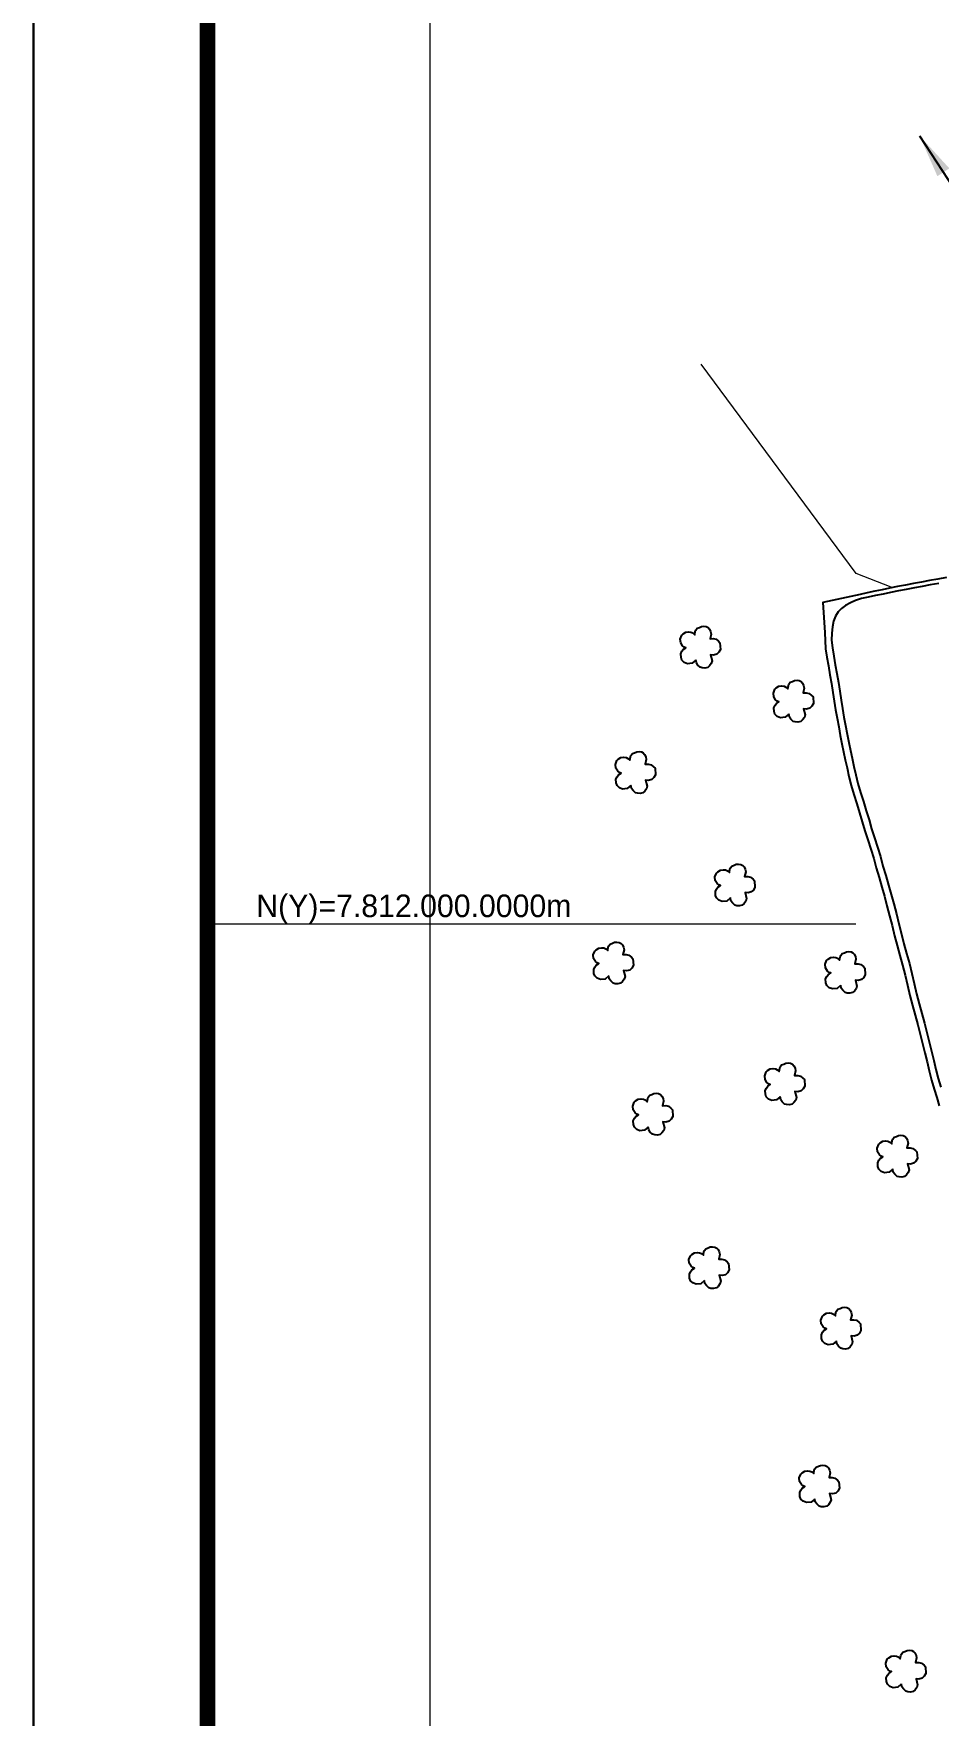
# Model space of a CAD drawing. Extents: x 749772 to 751872, y 7810048 to 7813018.
# Drawn here: x 749772 to 750292, y 7811545 to 7812512 of the extents above; entities that cross this region are included whole.
import ezdxf
from ezdxf.enums import TextEntityAlignment as Align

# ---------------------------------------------------------------- set-up
doc = ezdxf.new("R2010")
doc.units = 0
doc.header["$MEASUREMENT"] = 0
doc.linetypes.add('CONTINUO', pattern=[0])
doc.linetypes.add('LIN0', pattern=[0])
for name, color, linetype in [('0114000638', 1, 'Continuous'), ('0114000638001', 5, 'Continuous'), ('MARGEM', 7, 'CONTINUO'), ('SIMBOLO ARVORE', 118, 'Continuous')]:
    doc.layers.add(name, color=color, linetype=linetype)
doc.layers.add('MALHA', color=8, linetype='Continuous', lineweight=9)
doc.layers.add('TEXTO_DIVERSOS', color=7, linetype='Continuous', lineweight=5)
doc.dimstyles.new('ISO-25', dxfattribs={"dimtxt": 2.5, "dimasz": 2.5, "dimexe": 1.25, "dimexo": 0.625, "dimtad": 1, "dimtxsty": 'Standard', "dimcen": 2.5, "dimadec": 0, "dimazin": 0, "dimtfac": 1, "dimtmove": 0, "dimatfit": 3, "dimfxl": 0, "dimarcsym": 0})

msp = doc.modelspace()

# ---------------------------------------------------------------- linework, layer by layer
at = {"layer": '0114000638', "flags": 128}
msp.add_lwpolyline([(750296.84, 7812199.11), (750292.02, 7812198.28), (750287.11, 7812197.4), (750282.55, 7812196.5), (750278.04, 7812195.78), (750273.33, 7812194.83), (750268.77, 7812193.96), (750264.23, 7812193.08), (750259.91, 7812192.1), (750255.65, 7812191.3), (750251.38, 7812190.4), (750247.3, 7812189.47), (750225.74, 7812184.82), (750225.74, 7812184.82), (750225.74, 7812184.82), (750225.74, 7812184.82), (750225.74, 7812184.82), (750226.95, 7812167.48), (750226.95, 7812167.48), (750227.43, 7812158.19), (750228.15, 7812153.39), (750229.02, 7812148.38), (750229.86, 7812143.27), (750230.82, 7812138.17), (750231.65, 7812133.13), (750232.35, 7812128.16), (750233.12, 7812123.12), (750234.05, 7812118.21), (750234.97, 7812113.28), (750235.87, 7812108.36), (750236.8, 7812103.58), (750237.78, 7812098.96), (750238.72, 7812094.41), (750239.72, 7812089.7), (750240.85, 7812084.74), (750242.13, 7812079.62), (750243.67, 7812074.42), (750245.33, 7812069.11), (750246.98, 7812063.9), (750248.53, 7812058.77), (750250.05, 7812053.55), (750251.67, 7812048.24), (750253.46, 7812042.93), (750255.14, 7812037.63), (750256.55, 7812032.17), (750258.12, 7812026.64), (750259.73, 7812021.19), (750261.2, 7812015.85), (750262.71, 7812010.4), (750264.23, 7812004.71), (750265.7, 7811998.97), (750267.09, 7811993.13), (750268.62, 7811987.49), (750270.14, 7811981.89), (750271.69, 7811976.18), (750273.13, 7811970.5), (750274.48, 7811964.82), (750275.87, 7811958.88), (750277.39, 7811953.05), (750278.96, 7811947.47), (750280.39, 7811941.98), (750281.77, 7811936.53), (750283.17, 7811931.13), (750284.5, 7811925.78), (750285.72, 7811920.59), (750286.95, 7811915.41), (750288.25, 7811910.02), (750289.81, 7811904.88), (750291.34, 7811900.16), (750292.67, 7811895.35)], dxfattribs=at)
at = {"layer": '0114000638001', "flags": 128}
msp.add_lwpolyline([(750292.46, 7812195.82), (750287.57, 7812194.94), (750282.99, 7812194.04), (750278.48, 7812193.32), (750273.82, 7812192.38), (750269.24, 7812191.51), (750264.74, 7812190.64), (750260.42, 7812189.65), (750256.14, 7812188.85), (750251.92, 7812187.96), (750247.97, 7812187.06), (750244.58, 7812185.96), (750241.65, 7812184.7), (750238.88, 7812183.12), (750236.49, 7812181.38), (750234.58, 7812179.37), (750233.1, 7812177.03), (750231.96, 7812174.14), (750231.29, 7812170.89), (750230.95, 7812167.25), (750230.87, 7812163.08), (750231.39, 7812158.72), (750232.1, 7812154.03), (750232.97, 7812149.05), (750233.8, 7812143.96), (750234.76, 7812138.87), (750235.61, 7812133.73), (750236.31, 7812128.74), (750237.06, 7812123.8), (750237.98, 7812118.94), (750238.9, 7812114.01), (750239.8, 7812109.11), (750240.72, 7812104.38), (750241.69, 7812099.78), (750242.64, 7812095.23), (750243.63, 7812090.56), (750244.74, 7812085.67), (750245.99, 7812080.67), (750247.5, 7812075.59), (750249.15, 7812070.31), (750250.81, 7812065.09), (750252.37, 7812059.9), (750253.88, 7812054.7), (750255.48, 7812049.47), (750257.27, 7812044.17), (750258.99, 7812038.73), (750260.41, 7812033.22), (750261.96, 7812027.75), (750263.57, 7812022.28), (750265.06, 7812016.92), (750266.57, 7812011.45), (750268.1, 7812005.73), (750269.58, 7811999.93), (750270.97, 7811994.12), (750272.48, 7811988.54), (750274, 7811982.94), (750275.56, 7811977.19), (750277.01, 7811971.46), (750278.38, 7811965.74), (750279.75, 7811959.84), (750281.25, 7811954.09), (750282.82, 7811948.52), (750284.26, 7811942.97), (750285.64, 7811937.52), (750287.05, 7811932.12), (750288.38, 7811926.72), (750289.61, 7811921.52), (750290.84, 7811916.34), (750292.11, 7811911.07), (750293.62, 7811906.08)], dxfattribs=at)
at = {"layer": 'MALHA', "color": 8}
for p, q in [((750000, 7810382.39), (750000, 7812918)), ((749871.96, 7812000), (750244.79, 7812000))]:
    msp.add_line(p, q, dxfattribs=at)
at = {"layer": 'MARGEM', "color": 174, "linetype": 'LIN0'}
msp.add_line((749771.96, 7810048), (749771.96, 7813018), dxfattribs=at)
at = {"layer": 'MARGEM', "color": 174, "linetype": 'LIN0', "flags": 128}
msp.add_lwpolyline([(751871.96, 7810048), (751871.96, 7813018), (749771.96, 7813018), (749771.96, 7810048)], close=True, dxfattribs=at)
at = {"layer": 'MARGEM', "color": 174, "linetype": 'LIN0', "const_width": 9.09, "flags": 128}
msp.add_lwpolyline([(751771.96, 7810382.39), (751771.96, 7812918), (749871.96, 7812918), (749871.96, 7810382.39)], close=True, dxfattribs=at)
at = {"layer": 'SIMBOLO ARVORE', "linetype": 'CONTINUO'}
for points in [[(750152.73, 7812151.66, 0), (750150.65, 7812149.91, 0), (750148.02, 7812149.61, 0), (750146.14, 7812150.34, 0), (750144.8, 7812151.65, 0), (750144.25, 7812153.15, 0), (750144.1, 7812155.37, 0), (750144.82, 7812156.77, 0), (750145.58, 7812157.8, 0), (750147.1, 7812158.83, 0), (750146.13, 7812159.14, 0), (750145.18, 7812159.93, 0), (750144.06, 7812161.69, 0), (750143.86, 7812163.8, 0), (750144.67, 7812165.99, 0), (750145.52, 7812166.77, 0), (750147.06, 7812167.72, 0), (750148.69, 7812167.94, 0), (750149.99, 7812167.75, 0), (750151.02, 7812167.28, 0), (750152.15, 7812166.27, 0), (750152.48, 7812168.19, 0), (750152.77, 7812168.96, 0), (750153.61, 7812170.03, 0), (750154.87, 7812170.48, 0), (750156.09, 7812171.03, 0), (750157.47, 7812171.15, 0), (750158.77, 7812170.97, 0), (750159.82, 7812170.41, 0), (750160.61, 7812169.56, 0), (750161.3, 7812168.2, 0), (750161.57, 7812166.69, 0), (750160.94, 7812164, 0), (750162.83, 7812164.03, 0), (750164.39, 7812163.66, 0), (750165.86, 7812162.49, 0), (750166.67, 7812161.56, 0), (750166.89, 7812157.86, 0), (750165.98, 7812156.2, 0), (750164.78, 7812155.09, 0), (750162.88, 7812154.58, 0), (750161.21, 7812154.73, 0), (750162.1, 7812151.27, 0), (750161.69, 7812149.8, 0), (750160.69, 7812148.39, 0), (750159.59, 7812147.51, 0), (750158.03, 7812147.13, 0), (750156.48, 7812147.22, 0), (750155.31, 7812147.55, 0), (750153.98, 7812148.86, 0), (750153.07, 7812150.04, 0), (750152.79, 7812151.83, 0)], [(750206.22, 7812120.57, 0), (750204.15, 7812118.83, 0), (750201.51, 7812118.53, 0), (750199.63, 7812119.26, 0), (750198.3, 7812120.57, 0), (750197.75, 7812122.07, 0), (750197.6, 7812124.28, 0), (750198.32, 7812125.68, 0), (750199.08, 7812126.72, 0), (750200.59, 7812127.75, 0), (750199.63, 7812128.06, 0), (750198.68, 7812128.84, 0), (750197.55, 7812130.61, 0), (750197.35, 7812132.71, 0), (750198.16, 7812134.9, 0), (750199.01, 7812135.69, 0), (750200.56, 7812136.64, 0), (750202.19, 7812136.85, 0), (750203.49, 7812136.67, 0), (750204.51, 7812136.19, 0), (750205.64, 7812135.19, 0), (750205.98, 7812137.11, 0), (750206.27, 7812137.88, 0), (750207.11, 7812138.94, 0), (750208.36, 7812139.4, 0), (750209.59, 7812139.94, 0), (750210.96, 7812140.07, 0), (750212.26, 7812139.88, 0), (750213.32, 7812139.33, 0), (750214.11, 7812138.48, 0), (750214.79, 7812137.12, 0), (750215.06, 7812135.61, 0), (750214.44, 7812132.92, 0), (750216.32, 7812132.95, 0), (750217.88, 7812132.57, 0), (750219.35, 7812131.41, 0), (750220.17, 7812130.48, 0), (750220.39, 7812126.77, 0), (750219.48, 7812125.11, 0), (750218.27, 7812124.01, 0), (750216.37, 7812123.5, 0), (750214.71, 7812123.65, 0), (750215.6, 7812120.19, 0), (750215.19, 7812118.71, 0), (750214.19, 7812117.31, 0), (750213.09, 7812116.43, 0), (750211.52, 7812116.04, 0), (750209.97, 7812116.14, 0), (750208.81, 7812116.47, 0), (750207.47, 7812117.78, 0), (750206.57, 7812118.96, 0), (750206.29, 7812120.75, 0)], [(750115.41, 7812079.54, 0), (750113.33, 7812077.8, 0), (750110.69, 7812077.5, 0), (750108.81, 7812078.23, 0), (750107.48, 7812079.54, 0), (750106.93, 7812081.04, 0), (750106.78, 7812083.25, 0), (750107.5, 7812084.65, 0), (750108.26, 7812085.69, 0), (750109.78, 7812086.72, 0), (750108.81, 7812087.03, 0), (750107.86, 7812087.81, 0), (750106.74, 7812089.58, 0), (750106.53, 7812091.68, 0), (750107.34, 7812093.87, 0), (750108.19, 7812094.66, 0), (750109.74, 7812095.61, 0), (750111.37, 7812095.82, 0), (750112.67, 7812095.64, 0), (750113.7, 7812095.16, 0), (750114.82, 7812094.16, 0), (750115.16, 7812096.08, 0), (750115.45, 7812096.85, 0), (750116.29, 7812097.91, 0), (750117.54, 7812098.37, 0), (750118.77, 7812098.91, 0), (750120.14, 7812099.04, 0), (750121.44, 7812098.85, 0), (750122.5, 7812098.3, 0), (750123.29, 7812097.45, 0), (750123.97, 7812096.09, 0), (750124.24, 7812094.58, 0), (750123.62, 7812091.89, 0), (750125.5, 7812091.92, 0), (750127.06, 7812091.54, 0), (750128.53, 7812090.38, 0), (750129.35, 7812089.45, 0), (750129.57, 7812085.74, 0), (750128.66, 7812084.08, 0), (750127.45, 7812082.98, 0), (750125.55, 7812082.47, 0), (750123.89, 7812082.62, 0), (750124.78, 7812079.16, 0), (750124.37, 7812077.68, 0), (750123.37, 7812076.28, 0), (750122.27, 7812075.4, 0), (750120.7, 7812075.01, 0), (750119.15, 7812075.11, 0), (750117.99, 7812075.44, 0), (750116.66, 7812076.75, 0), (750115.75, 7812077.93, 0), (750115.47, 7812079.72, 0)], [(750172.63, 7812014.89, 0), (750170.56, 7812013.15, 0), (750167.92, 7812012.84, 0), (750166.04, 7812013.57, 0), (750164.71, 7812014.88, 0), (750164.16, 7812016.38, 0), (750164.01, 7812018.6, 0), (750164.73, 7812020, 0), (750165.49, 7812021.04, 0), (750167, 7812022.07, 0), (750166.04, 7812022.37, 0), (750165.09, 7812023.16, 0), (750163.96, 7812024.93, 0), (750163.76, 7812027.03, 0), (750164.57, 7812029.22, 0), (750165.42, 7812030, 0), (750166.97, 7812030.95, 0), (750168.6, 7812031.17, 0), (750169.9, 7812030.98, 0), (750170.92, 7812030.51, 0), (750172.05, 7812029.5, 0), (750172.39, 7812031.42, 0), (750172.68, 7812032.19, 0), (750173.52, 7812033.26, 0), (750174.77, 7812033.72, 0), (750176, 7812034.26, 0), (750177.37, 7812034.39, 0), (750178.67, 7812034.2, 0), (750179.73, 7812033.64, 0), (750180.51, 7812032.79, 0), (750181.2, 7812031.44, 0), (750181.47, 7812029.93, 0), (750180.85, 7812027.24, 0), (750182.73, 7812027.27, 0), (750184.29, 7812026.89, 0), (750185.76, 7812025.73, 0), (750186.58, 7812024.79, 0), (750186.8, 7812021.09, 0), (750185.89, 7812019.43, 0), (750184.68, 7812018.33, 0), (750182.78, 7812017.82, 0), (750181.12, 7812017.96, 0), (750182.01, 7812014.5, 0), (750181.6, 7812013.03, 0), (750180.6, 7812011.62, 0), (750179.5, 7812010.74, 0), (750177.93, 7812010.36, 0), (750176.38, 7812010.45, 0), (750175.22, 7812010.78, 0), (750173.88, 7812012.09, 0), (750172.98, 7812013.28, 0), (750172.7, 7812015.07, 0)], [(750102.68, 7811970.03, 0), (750100.6, 7811968.29, 0), (750097.96, 7811967.99, 0), (750096.08, 7811968.72, 0), (750094.75, 7811970.03, 0), (750094.2, 7811971.53, 0), (750094.05, 7811973.75, 0), (750094.77, 7811975.15, 0), (750095.53, 7811976.18, 0), (750097.05, 7811977.21, 0), (750096.08, 7811977.52, 0), (750095.13, 7811978.31, 0), (750094.01, 7811980.07, 0), (750093.81, 7811982.18, 0), (750094.61, 7811984.37, 0), (750095.46, 7811985.15, 0), (750097.01, 7811986.1, 0), (750098.64, 7811986.31, 0), (750099.94, 7811986.13, 0), (750100.97, 7811985.65, 0), (750102.1, 7811984.65, 0), (750102.43, 7811986.57, 0), (750102.72, 7811987.34, 0), (750103.56, 7811988.4, 0), (750104.82, 7811988.86, 0), (750106.04, 7811989.41, 0), (750107.41, 7811989.53, 0), (750108.72, 7811989.35, 0), (750109.77, 7811988.79, 0), (750110.56, 7811987.94, 0), (750111.25, 7811986.58, 0), (750111.51, 7811985.07, 0), (750110.89, 7811982.38, 0), (750112.78, 7811982.41, 0), (750114.33, 7811982.04, 0), (750115.8, 7811980.87, 0), (750116.62, 7811979.94, 0), (750116.84, 7811976.23, 0), (750115.93, 7811974.58, 0), (750114.73, 7811973.47, 0), (750112.83, 7811972.96, 0), (750111.16, 7811973.11, 0), (750112.05, 7811969.65, 0), (750111.64, 7811968.18, 0), (750110.64, 7811966.77, 0), (750109.54, 7811965.89, 0), (750107.98, 7811965.51, 0), (750106.42, 7811965.6, 0), (750105.26, 7811965.93, 0), (750103.93, 7811967.24, 0), (750103.02, 7811968.42, 0), (750102.74, 7811970.21, 0)], [(750236.04, 7811964.59, 0), (750233.97, 7811962.85, 0), (750231.33, 7811962.55, 0), (750229.45, 7811963.28, 0), (750228.12, 7811964.59, 0), (750227.56, 7811966.09, 0), (750227.42, 7811968.31, 0), (750228.13, 7811969.71, 0), (750228.89, 7811970.74, 0), (750230.41, 7811971.77, 0), (750229.44, 7811972.08, 0), (750228.49, 7811972.87, 0), (750227.37, 7811974.63, 0), (750227.17, 7811976.73, 0), (750227.98, 7811978.92, 0), (750228.83, 7811979.71, 0), (750230.38, 7811980.66, 0), (750232, 7811980.87, 0), (750233.3, 7811980.69, 0), (750234.33, 7811980.21, 0), (750235.46, 7811979.21, 0), (750235.8, 7811981.13, 0), (750236.08, 7811981.9, 0), (750236.93, 7811982.96, 0), (750238.18, 7811983.42, 0), (750239.4, 7811983.97, 0), (750240.78, 7811984.09, 0), (750242.08, 7811983.91, 0), (750243.14, 7811983.35, 0), (750243.92, 7811982.5, 0), (750244.61, 7811981.14, 0), (750244.88, 7811979.63, 0), (750244.25, 7811976.94, 0), (750246.14, 7811976.97, 0), (750247.7, 7811976.59, 0), (750249.17, 7811975.43, 0), (750249.98, 7811974.5, 0), (750250.2, 7811970.79, 0), (750249.3, 7811969.13, 0), (750248.09, 7811968.03, 0), (750246.19, 7811967.52, 0), (750244.52, 7811967.67, 0), (750245.41, 7811964.21, 0), (750245.01, 7811962.73, 0), (750244.01, 7811961.33, 0), (750242.91, 7811960.45, 0), (750241.34, 7811960.06, 0), (750239.79, 7811960.16, 0), (750238.62, 7811960.49, 0), (750237.29, 7811961.8, 0), (750236.38, 7811962.98, 0), (750236.11, 7811964.77, 0)], [(750201.25, 7811900.5, 0), (750199.17, 7811898.76, 0), (750196.54, 7811898.46, 0), (750194.66, 7811899.19, 0), (750193.32, 7811900.5, 0), (750192.77, 7811902, 0), (750192.62, 7811904.21, 0), (750193.34, 7811905.61, 0), (750194.1, 7811906.65, 0), (750195.62, 7811907.68, 0), (750194.65, 7811907.99, 0), (750193.7, 7811908.77, 0), (750192.58, 7811910.54, 0), (750192.38, 7811912.64, 0), (750193.18, 7811914.83, 0), (750194.03, 7811915.62, 0), (750195.58, 7811916.56, 0), (750197.21, 7811916.78, 0), (750198.51, 7811916.6, 0), (750199.54, 7811916.12, 0), (750200.67, 7811915.12, 0), (750201, 7811917.04, 0), (750201.29, 7811917.81, 0), (750202.13, 7811918.87, 0), (750203.39, 7811919.33, 0), (750204.61, 7811919.87, 0), (750205.99, 7811920, 0), (750207.29, 7811919.81, 0), (750208.34, 7811919.26, 0), (750209.13, 7811918.41, 0), (750209.82, 7811917.05, 0), (750210.09, 7811915.54, 0), (750209.46, 7811912.85, 0), (750211.35, 7811912.88, 0), (750212.91, 7811912.5, 0), (750214.38, 7811911.34, 0), (750215.19, 7811910.41, 0), (750215.41, 7811906.7, 0), (750214.5, 7811905.04, 0), (750213.3, 7811903.94, 0), (750211.4, 7811903.43, 0), (750209.73, 7811903.58, 0), (750210.62, 7811900.12, 0), (750210.21, 7811898.64, 0), (750209.21, 7811897.23, 0), (750208.11, 7811896.36, 0), (750206.55, 7811895.97, 0), (750205, 7811896.07, 0), (750203.83, 7811896.4, 0), (750202.5, 7811897.71, 0), (750201.59, 7811898.89, 0), (750201.31, 7811900.68, 0)], [(750125.36, 7811883.1, 0), (750123.28, 7811881.35, 0), (750120.65, 7811881.05, 0), (750118.77, 7811881.78, 0), (750117.43, 7811883.09, 0), (750116.88, 7811884.59, 0), (750116.73, 7811886.81, 0), (750117.45, 7811888.21, 0), (750118.21, 7811889.24, 0), (750119.73, 7811890.27, 0), (750118.76, 7811890.58, 0), (750117.81, 7811891.37, 0), (750116.69, 7811893.13, 0), (750116.49, 7811895.24, 0), (750117.3, 7811897.43, 0), (750118.15, 7811898.21, 0), (750119.69, 7811899.16, 0), (750121.32, 7811899.38, 0), (750122.62, 7811899.19, 0), (750123.65, 7811898.71, 0), (750124.78, 7811897.71, 0), (750125.11, 7811899.63, 0), (750125.4, 7811900.4, 0), (750126.24, 7811901.46, 0), (750127.5, 7811901.92, 0), (750128.72, 7811902.47, 0), (750130.1, 7811902.59, 0), (750131.4, 7811902.41, 0), (750132.45, 7811901.85, 0), (750133.24, 7811901, 0), (750133.93, 7811899.64, 0), (750134.2, 7811898.13, 0), (750133.57, 7811895.44, 0), (750135.46, 7811895.47, 0), (750137.02, 7811895.1, 0), (750138.49, 7811893.93, 0), (750139.3, 7811893, 0), (750139.52, 7811889.29, 0), (750138.61, 7811887.64, 0), (750137.41, 7811886.53, 0), (750135.51, 7811886.02, 0), (750133.84, 7811886.17, 0), (750134.73, 7811882.71, 0), (750134.32, 7811881.24, 0), (750133.32, 7811879.83, 0), (750132.22, 7811878.95, 0), (750130.66, 7811878.57, 0), (750129.11, 7811878.66, 0), (750127.94, 7811878.99, 0), (750126.61, 7811880.3, 0), (750125.7, 7811881.48, 0), (750125.42, 7811883.27, 0)], [(750266, 7811858.91, 0), (750263.92, 7811857.17, 0), (750261.28, 7811856.86, 0), (750259.4, 7811857.59, 0), (750258.07, 7811858.9, 0), (750257.52, 7811860.4, 0), (750257.37, 7811862.62, 0), (750258.09, 7811864.02, 0), (750258.85, 7811865.06, 0), (750260.36, 7811866.09, 0), (750259.4, 7811866.39, 0), (750258.45, 7811867.18, 0), (750257.32, 7811868.95, 0), (750257.12, 7811871.05, 0), (750257.93, 7811873.24, 0), (750258.78, 7811874.02, 0), (750260.33, 7811874.97, 0), (750261.96, 7811875.19, 0), (750263.26, 7811875, 0), (750264.29, 7811874.53, 0), (750265.41, 7811873.52, 0), (750265.75, 7811875.44, 0), (750266.04, 7811876.21, 0), (750266.88, 7811877.28, 0), (750268.13, 7811877.74, 0), (750269.36, 7811878.28, 0), (750270.73, 7811878.41, 0), (750272.03, 7811878.22, 0), (750273.09, 7811877.66, 0), (750273.88, 7811876.81, 0), (750274.56, 7811875.46, 0), (750274.83, 7811873.95, 0), (750274.21, 7811871.26, 0), (750276.09, 7811871.28, 0), (750277.65, 7811870.91, 0), (750279.12, 7811869.74, 0), (750279.94, 7811868.81, 0), (750280.16, 7811865.11, 0), (750279.25, 7811863.45, 0), (750278.04, 7811862.34, 0), (750276.14, 7811861.84, 0), (750274.48, 7811861.98, 0), (750275.37, 7811858.52, 0), (750274.96, 7811857.05, 0), (750273.96, 7811855.64, 0), (750272.86, 7811854.76, 0), (750271.29, 7811854.38, 0), (750269.74, 7811854.47, 0), (750268.58, 7811854.8, 0), (750267.24, 7811856.11, 0), (750266.34, 7811857.29, 0), (750266.06, 7811859.09, 0)], [(750157.71, 7811794.82, 0), (750155.63, 7811793.08, 0), (750152.99, 7811792.77, 0), (750151.11, 7811793.5, 0), (750149.78, 7811794.81, 0), (750149.23, 7811796.31, 0), (750149.08, 7811798.53, 0), (750149.8, 7811799.93, 0), (750150.56, 7811800.97, 0), (750152.07, 7811802, 0), (750151.11, 7811802.3, 0), (750150.16, 7811803.09, 0), (750149.03, 7811804.86, 0), (750148.83, 7811806.96, 0), (750149.64, 7811809.15, 0), (750150.49, 7811809.93, 0), (750152.04, 7811810.88, 0), (750153.67, 7811811.1, 0), (750154.97, 7811810.91, 0), (750156, 7811810.44, 0), (750157.12, 7811809.43, 0), (750157.46, 7811811.35, 0), (750157.75, 7811812.12, 0), (750158.59, 7811813.19, 0), (750159.84, 7811813.65, 0), (750161.07, 7811814.19, 0), (750162.44, 7811814.32, 0), (750163.74, 7811814.13, 0), (750164.8, 7811813.57, 0), (750165.59, 7811812.72, 0), (750166.27, 7811811.37, 0), (750166.54, 7811809.86, 0), (750165.92, 7811807.17, 0), (750167.8, 7811807.19, 0), (750169.36, 7811806.82, 0), (750170.83, 7811805.65, 0), (750171.65, 7811804.72, 0), (750171.87, 7811801.02, 0), (750170.96, 7811799.36, 0), (750169.75, 7811798.25, 0), (750167.85, 7811797.75, 0), (750166.19, 7811797.89, 0), (750167.08, 7811794.43, 0), (750166.67, 7811792.96, 0), (750165.67, 7811791.55, 0), (750164.57, 7811790.67, 0), (750163, 7811790.29, 0), (750161.45, 7811790.38, 0), (750160.29, 7811790.71, 0), (750158.95, 7811792.02, 0), (750158.05, 7811793.21, 0), (750157.77, 7811795, 0)], [(750233.59, 7811760.01, 0), (750231.52, 7811758.26, 0), (750228.88, 7811757.96, 0), (750227, 7811758.69, 0), (750225.67, 7811760, 0), (750225.12, 7811761.5, 0), (750224.97, 7811763.72, 0), (750225.69, 7811765.12, 0), (750226.45, 7811766.15, 0), (750227.96, 7811767.18, 0), (750227, 7811767.49, 0), (750226.05, 7811768.28, 0), (750224.92, 7811770.04, 0), (750224.72, 7811772.15, 0), (750225.53, 7811774.34, 0), (750226.38, 7811775.12, 0), (750227.93, 7811776.07, 0), (750229.56, 7811776.29, 0), (750230.86, 7811776.1, 0), (750231.88, 7811775.62, 0), (750233.01, 7811774.62, 0), (750233.35, 7811776.54, 0), (750233.64, 7811777.31, 0), (750234.48, 7811778.37, 0), (750235.73, 7811778.83, 0), (750236.96, 7811779.38, 0), (750238.33, 7811779.5, 0), (750239.63, 7811779.32, 0), (750240.69, 7811778.76, 0), (750241.48, 7811777.91, 0), (750242.16, 7811776.55, 0), (750242.43, 7811775.04, 0), (750241.81, 7811772.35, 0), (750243.69, 7811772.38, 0), (750245.25, 7811772.01, 0), (750246.72, 7811770.84, 0), (750247.54, 7811769.91, 0), (750247.76, 7811766.2, 0), (750246.85, 7811764.55, 0), (750245.64, 7811763.44, 0), (750243.74, 7811762.93, 0), (750242.08, 7811763.08, 0), (750242.97, 7811759.62, 0), (750242.56, 7811758.15, 0), (750241.56, 7811756.74, 0), (750240.46, 7811755.86, 0), (750238.89, 7811755.48, 0), (750237.34, 7811755.57, 0), (750236.18, 7811755.9, 0), (750234.84, 7811757.21, 0), (750233.94, 7811758.39, 0), (750233.66, 7811760.18, 0)], [(750221.15, 7811669.24, 0), (750219.08, 7811667.5, 0), (750216.44, 7811667.19, 0), (750214.56, 7811667.93, 0), (750213.23, 7811669.23, 0), (750212.68, 7811670.74, 0), (750212.53, 7811672.95, 0), (750213.25, 7811674.35, 0), (750214, 7811675.39, 0), (750215.52, 7811676.42, 0), (750214.56, 7811676.73, 0), (750213.6, 7811677.51, 0), (750212.48, 7811679.28, 0), (750212.28, 7811681.38, 0), (750213.09, 7811683.57, 0), (750213.94, 7811684.36, 0), (750215.49, 7811685.3, 0), (750217.12, 7811685.52, 0), (750218.42, 7811685.34, 0), (750219.44, 7811684.86, 0), (750220.57, 7811683.85, 0), (750220.91, 7811685.78, 0), (750221.2, 7811686.54, 0), (750222.04, 7811687.61, 0), (750223.29, 7811688.07, 0), (750224.51, 7811688.61, 0), (750225.89, 7811688.74, 0), (750227.19, 7811688.55, 0), (750228.25, 7811687.99, 0), (750229.03, 7811687.15, 0), (750229.72, 7811685.79, 0), (750229.99, 7811684.28, 0), (750229.37, 7811681.59, 0), (750231.25, 7811681.62, 0), (750232.81, 7811681.24, 0), (750234.28, 7811680.08, 0), (750235.1, 7811679.15, 0), (750235.32, 7811675.44, 0), (750234.41, 7811673.78, 0), (750233.2, 7811672.68, 0), (750231.3, 7811672.17, 0), (750229.64, 7811672.32, 0), (750230.53, 7811668.86, 0), (750230.12, 7811667.38, 0), (750229.12, 7811665.97, 0), (750228.02, 7811665.1, 0), (750226.45, 7811664.71, 0), (750224.9, 7811664.81, 0), (750223.74, 7811665.14, 0), (750222.4, 7811666.45, 0), (750221.5, 7811667.63, 0), (750221.22, 7811669.42, 0)], [(750270.92, 7811562.78, 0), (750268.85, 7811561.04, 0), (750266.21, 7811560.73, 0), (750264.33, 7811561.47, 0), (750263, 7811562.77, 0), (750262.45, 7811564.28, 0), (750262.3, 7811566.49, 0), (750263.02, 7811567.89, 0), (750263.77, 7811568.93, 0), (750265.29, 7811569.96, 0), (750264.33, 7811570.27, 0), (750263.37, 7811571.05, 0), (750262.25, 7811572.82, 0), (750262.05, 7811574.92, 0), (750262.86, 7811577.11, 0), (750263.71, 7811577.9, 0), (750265.26, 7811578.84, 0), (750266.89, 7811579.06, 0), (750268.19, 7811578.88, 0), (750269.21, 7811578.4, 0), (750270.34, 7811577.39, 0), (750270.68, 7811579.32, 0), (750270.97, 7811580.08, 0), (750271.81, 7811581.15, 0), (750273.06, 7811581.61, 0), (750274.28, 7811582.15, 0), (750275.66, 7811582.28, 0), (750276.96, 7811582.09, 0), (750278.02, 7811581.53, 0), (750278.8, 7811580.69, 0), (750279.49, 7811579.33, 0), (750279.76, 7811577.82, 0), (750279.14, 7811575.13, 0), (750281.02, 7811575.16, 0), (750282.58, 7811574.78, 0), (750284.05, 7811573.62, 0), (750284.87, 7811572.69, 0), (750285.09, 7811568.98, 0), (750284.18, 7811567.32, 0), (750282.97, 7811566.22, 0), (750281.07, 7811565.71, 0), (750279.41, 7811565.86, 0), (750280.3, 7811562.4, 0), (750279.89, 7811560.92, 0), (750278.89, 7811559.51, 0), (750277.79, 7811558.64, 0), (750276.22, 7811558.25, 0), (750274.67, 7811558.35, 0), (750273.51, 7811558.68, 0), (750272.17, 7811559.99, 0), (750271.27, 7811561.17, 0), (750270.99, 7811562.96, 0)]]:
    msp.add_polyline3d(points, dxfattribs=at)
at = {"layer": 'TEXTO_DIVERSOS', "linetype": 'Continuous'}
msp.add_lwpolyline([(750265.03, 7812193.71), (750244.92, 7812201.45), (750155.83, 7812321.85)], dxfattribs=at)

# ---------------------------------------------------------------- texts
at = {"layer": 'MALHA'}
msp.add_text('N(Y)=7.812.000.0000m', height=13, dxfattribs=at).set_placement((750081.21, 7812010.37), align=Align.MIDDLE_RIGHT)

# ---------------------------------------------------------------- leaders
at = {"layer": 'TEXTO_DIVERSOS'}
msp.add_leader([(750281.5, 7812453.17), (750314.59, 7812402.33)], dimstyle='ISO-25', override={"dimasz": 25, "dimzin": 0}, dxfattribs=at)

doc.saveas('drawing.dxf')
